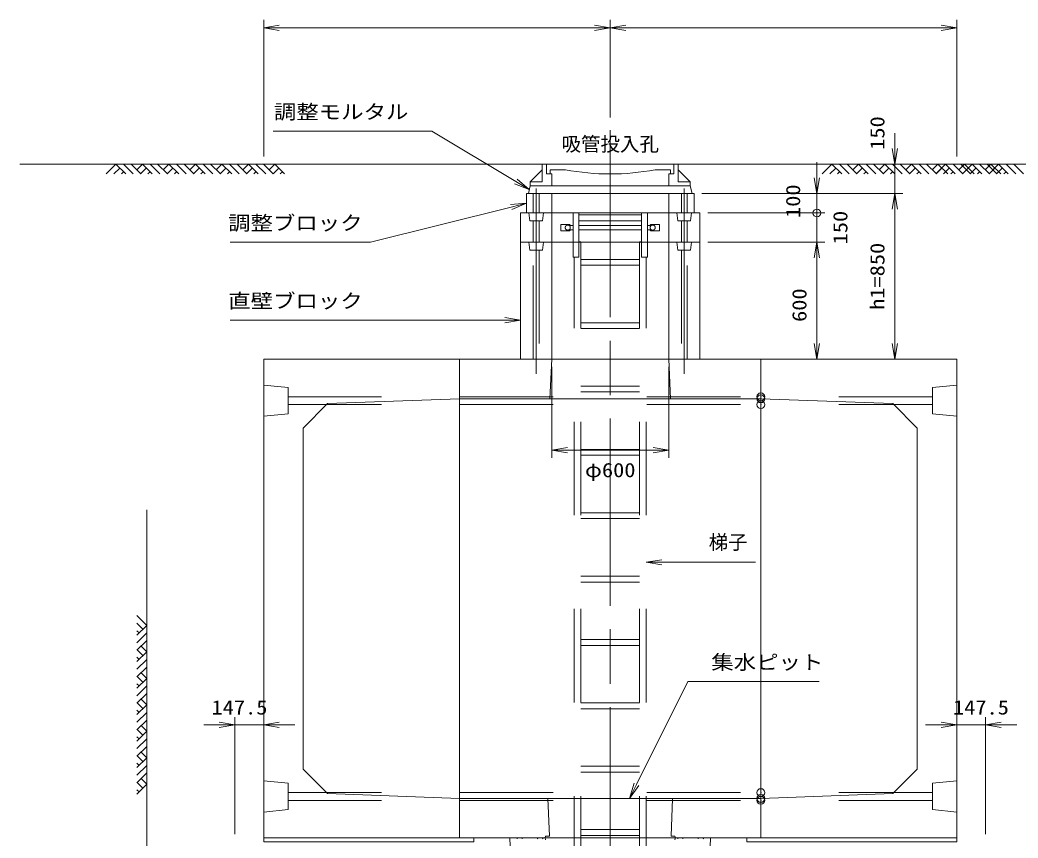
# Model space of a CAD drawing. Units: millimetres at full size. Extents: x 0 to 33600, y 55520 to 79280.
# Drawn here: x 19545 to 24664, y 71074 to 75270 of the extents above; entities that cross this region are included whole.
import ezdxf
from ezdxf.enums import TextEntityAlignment as Align

# ---------------------------------------------------------------- set-up
doc = ezdxf.new("R2010")
doc.units = ezdxf.units.MM
doc.header["$LTSCALE"] = 80.0044
doc.header["$PDMODE"] = 32
doc.header["$PDSIZE"] = 40
doc.linetypes.add('CHAIN', pattern=[18.5, 12, -1.5, 3.5, -1.5])
doc.linetypes.add('DASHED_SPACED', pattern=[12, 6, -6])
for name, color, linetype, lineweight in [('0_2', 4, 'Continuous', 13), ('FRP', 4, 'DASHED_SPACED', 13), ('寸法', 6, 'Continuous', 13), ('文字', 2, 'Continuous', 13), ('ﾊｯﾁﾝｸﾞ', 4, 'Continuous', 9)]:
    doc.layers.add(name, color=color, linetype=linetype, lineweight=lineweight)
doc.styles.add('ＭＳ ゴシック', font='')
doc.styles.get('ＭＳ ゴシック').set_extended_font_data('MS Gothic')

# ---------------------------------------------------------------- blocks, each defined once
blk = doc.blocks.new('open_arrow')
at = {"color": 0, "linetype": 'Continuous', "lineweight": -2}
blk.add_lwpolyline([(7.5, 1.25), (0, 0), (7.5, -1.25)], dxfattribs=at)
blk = doc.blocks.new('dimension_origin')
at = {"color": 0, "linetype": 'Continuous', "lineweight": -2}
blk.add_circle((0, 0), 1.25, dxfattribs=at)

msp = doc.modelspace()

# ---------------------------------------------------------------- linework, layer by layer
at = {"layer": '0_2', "color": 2, "linetype": 'CHAIN'}
for p, q in [((22572.5, 74705), (22572.5, 70102.51)), ((22192.5, 74405), (22192.5, 73455)), ((22952.5, 74405), (22952.5, 73455))]:
    msp.add_line(p, q, dxfattribs=at)
at = {"layer": '0_2'}
for p, q in [((26500, 74530), (19545, 74530)), ((22162.5, 74440), (22223.5, 74501)), ((22223.5, 74530), (22921.5, 74530)), ((22223.5, 74440), (22223.5, 74530)), ((22245.5, 74480), (22245.5, 74530)), ((22264, 74502), (22342.5, 74502)), ((22264, 74480), (22264, 74502)), ((22802.5, 74502), (22881, 74502)), ((22881, 74480), (22881, 74502)), ((22899.5, 74480), (22899.5, 74530)), ((22921.5, 74440), (22921.5, 74530)), ((22921.5, 74501), (22982.5, 74440)), ((22162.5, 74420), (22162.5, 74440)), ((22162.5, 74440), (22223.5, 74440)), ((22245.5, 74480), (22272.5, 74480)), ((22272.5, 74420), (22272.5, 74480)), ((22872.5, 74480), (22899.5, 74480)), ((22872.5, 74420), (22872.5, 74480)), ((22982.5, 74440), (22921.5, 74440)), ((22982.5, 74420), (22982.5, 74440)), ((22162.5, 74420), (22982.5, 74420)), ((22162.5, 74380), (22982.5, 74380))]:
    msp.add_line(p, q, dxfattribs=at)
at = {"layer": '0_2', "linetype": 'DASHED_SPACED'}
for p, q in [((20920, 73337), (21800, 73337)), ((21800, 73337), (23345, 73337)), ((24225, 73337), (23345, 73337)), ((20920, 73297), (21800, 73297)), ((21800, 73297), (23345, 73297)), ((24225, 73297), (23345, 73297)), ((20920, 71307), (21800, 71307)), ((20920, 71267), (21800, 71267)), ((21800, 71307), (23345, 71307)), ((21800, 71267), (23345, 71267)), ((24225, 71307), (23345, 71307)), ((24225, 71267), (23345, 71267))]:
    msp.add_line(p, q, dxfattribs=at)
at = {"layer": '0_2', "color": 3}
for p, q in [((21800, 73327), (23345, 73327)), ((21800, 71277), (23345, 71277))]:
    msp.add_line(p, q, dxfattribs=at)
at = {"layer": '0_2'}
msp.add_lwpolyline([(22162.5, 74420), (22982.5, 74420), (22992.5, 74380), (22152.5, 74380)], close=True, dxfattribs=at)
at = {"layer": '0_2', "color": 3}
for points in [[(22142.5, 74280), (23002.5, 74280), (23002.5, 74380), (22142.5, 74380)], [(22272.5, 74130), (22872.5, 74130), (22872.5, 74380), (22272.5, 74380)], [(22272.5, 74280), (22872.5, 74280), (22872.5, 74380), (22272.5, 74380)], [(22112.5, 74130), (23032.5, 74130), (23032.5, 74280), (22112.5, 74280)], [(22112.5, 73530), (23032.5, 73530), (23032.5, 74130), (22112.5, 74130)], [(22272.5, 73530), (22872.5, 73530), (22872.5, 74130), (22272.5, 74130)], [(21800, 73530), (20795, 73530), (20795, 71074), (21800, 71074)], [(21800, 71074), (23345, 71074), (23345, 73530), (21800, 73530)], [(22262.5, 73327), (22882.5, 73327), (22872.5, 73530), (22272.5, 73530)], [(23345, 73530), (24350, 73530), (24350, 71074), (23345, 71074)], [(22884.74, 71083), (22904.02, 71083), (22907.02, 71074), (22237.98, 71074), (22240.98, 71083), (22260.26, 71083), (22252.5, 71277), (22892.5, 71277)]]:
    msp.add_lwpolyline(points, close=True, dxfattribs=at)
at = {"layer": '0_2', "linetype": 'DASHED_SPACED'}
for points in [[(22207.5, 74280), (22177.5, 74280), (22177.5, 74380), (22207.5, 74380)], [(22937.5, 74280), (22967.5, 74280), (22967.5, 74380), (22937.5, 74380)], [(22225, 74240), (22160, 74240), (22155, 74280), (22230, 74280)], [(22920, 74240), (22985, 74240), (22990, 74280), (22915, 74280)], [(22207.5, 74130), (22177.5, 74130), (22177.5, 74240), (22207.5, 74240)], [(22937.5, 74130), (22967.5, 74130), (22967.5, 74240), (22937.5, 74240)], [(22225, 74090), (22160, 74090), (22155, 74130), (22230, 74130)], [(22920, 74090), (22985, 74090), (22990, 74130), (22915, 74130)], [(22207.5, 73530), (22177.5, 73530), (22177.5, 74090), (22207.5, 74090)], [(22937.5, 73530), (22967.5, 73530), (22967.5, 74090), (22937.5, 74090)], [(20795, 73237), (20920, 73249.5), (20920, 73384.5), (20795, 73397)], [(24350, 73237), (24225, 73249.5), (24225, 73384.5), (24350, 73397)], [(20795, 71367), (20920, 71354.5), (20920, 71219.5), (20795, 71207)], [(24350, 71367), (24225, 71354.5), (24225, 71219.5), (24350, 71207)]]:
    msp.add_lwpolyline(points, close=True, dxfattribs=at)
at = {"layer": '0_2', "color": 3}
for points in [[(22272.5, 74380), (22872.5, 74380), (22272.5, 74380)], [(21800, 73327), (21123, 73302), (20998, 73177), (20998, 71427), (21123, 71302), (21800, 71277)], [(23345, 73327), (24022, 73302), (24147, 73177), (24147, 71427), (24022, 71302), (23345, 71277)], [(22095.62, 71069.5), (22093.12, 71074), (22057.46, 71074), (22077.46, 70571)], [(22200.62, 71069.5), (22198.12, 71074), (22123.12, 71074), (22120.62, 71069.5)], [(22240.98, 71065), (22237.98, 71074), (22228.12, 71074), (22225.62, 71069.5)], [(22919.38, 71069.5), (22916.88, 71074), (22907.02, 71074), (22904.02, 71065)], [(23024.38, 71069.5), (23021.88, 71074), (22946.88, 71074), (22944.38, 71069.5)], [(23067.54, 70571), (23087.54, 71074), (23051.88, 71074), (23049.38, 71069.5)]]:
    msp.add_lwpolyline(points, dxfattribs=at)
at = {"layer": '0_2'}
msp.add_lwpolyline([(20647.5, 70754), (20195, 70754), (20195, 72757)], dxfattribs=at)
at = {"layer": '0_2', "color": 7}
for points in [[(20795, 71074), (21872.5, 71074), (21872.5, 71054), (20795, 71054)], [(23272.5, 71054), (24350.5, 71054), (24350.5, 71074), (23272.5, 71074)]]:
    msp.add_lwpolyline(points, close=True, dxfattribs=at)
at = {"layer": '0_2'}
msp.add_arc((22572.5, 75693.27), 1213.27, 259.07231, 280.92769, dxfattribs=at)
for p in [(23345, 73337), (23345, 73337), (23345, 73297), (23345, 73297), (23345, 71307), (23345, 71307), (23345, 71267), (23345, 71267)]:
    msp.add_point(p, dxfattribs=at)
at = {"layer": '0_2', "color": 3}
for p in [(23345, 73327), (23345, 73327), (23345, 71277), (23345, 71277)]:
    msp.add_point(p, dxfattribs=at)
at = {"layer": 'FRP'}
for p, q in [((22381.86, 74052.55), (22381.86, 74280)), ((22381.86, 74280), (22411.86, 74280)), ((22411.86, 74052.55), (22411.86, 74280)), ((22733.14, 74052.55), (22733.14, 74280)), ((22733.14, 74280), (22763.14, 74280)), ((22763.14, 74052.55), (22763.14, 74280)), ((22411.86, 74270), (22733.14, 74270)), ((22411.86, 74240), (22733.14, 74240)), ((22319.5, 74221.5), (22364.3, 74221.5)), ((22319.5, 74188.5), (22319.5, 74221.5)), ((22319.5, 74188.5), (22363.79, 74188.5)), ((22363.79, 74188.5), (22368.5, 74194)), ((22364.3, 74221.5), (22368.5, 74216)), ((22368.5, 74216), (22381.86, 74216)), ((22368.5, 74194), (22381.86, 74194)), ((22411.86, 74216), (22733.14, 74216)), ((22411.86, 74194), (22733.14, 74194)), ((22763.14, 74216), (22776.5, 74216)), ((22763.14, 74194), (22776.5, 74194)), ((22776.5, 74216), (22780.7, 74221.5)), ((22776.5, 74194), (22781.2, 74188.5)), ((22780.7, 74221.5), (22825.5, 74221.5)), ((22781.2, 74188.5), (22825.5, 74188.5)), ((22825.5, 74188.5), (22825.5, 74221.5)), ((22825.5, 74188.5), (22825.5, 74221.5)), ((22411.86, 74132.55), (22422.5, 74132.55)), ((22422.5, 70809), (22422.5, 74132.55)), ((22722.5, 70809), (22722.5, 74132.55)), ((22722.5, 74132.55), (22733.14, 74132.55)), ((22381.86, 74052.55), (22411.86, 74052.55)), ((22387.5, 70809), (22387.5, 74052.55)), ((22422.5, 74042), (22722.5, 74042)), ((22733.14, 74052.55), (22763.14, 74052.55)), ((22757.5, 70809), (22757.5, 74052.55)), ((22422.5, 74012), (22722.5, 74012)), ((22422.5, 73717), (22722.5, 73717)), ((22422.5, 73687), (22722.5, 73687)), ((22422.5, 73392), (22722.5, 73392)), ((22422.5, 73362), (22722.5, 73362)), ((22422.5, 73067), (22722.5, 73067)), ((22422.5, 73037), (22722.5, 73037)), ((22422.5, 72742), (22722.5, 72742)), ((22422.5, 72712), (22722.5, 72712)), ((22422.5, 72417), (22722.5, 72417)), ((22422.5, 72387), (22722.5, 72387)), ((22422.5, 72092), (22722.5, 72092)), ((22422.5, 72062), (22722.5, 72062)), ((22422.5, 71767), (22722.5, 71767)), ((22422.5, 71737), (22722.5, 71737)), ((22422.5, 71442), (22722.5, 71442)), ((22422.5, 71412), (22722.5, 71412)), ((22422.5, 71117), (22722.5, 71117)), ((22422.5, 71087), (22722.5, 71087))]:
    msp.add_line(p, q, dxfattribs=at)
for centre in [(22354.68, 74205), (22790.32, 74205)]:
    msp.add_circle(centre, 13, dxfattribs=at)
at = {"layer": '寸法'}
for p, q in [((20795, 74570), (20795, 75270)), ((22572.5, 74770), (22572.5, 75270)), ((22572.5, 74770), (22572.5, 75270)), ((24350, 74570), (24350, 75270)), ((20795, 75230), (22572.5, 75230)), ((24350, 75230), (22572.5, 75230)), ((24032.5, 74220), (24032.5, 74690)), ((23632.5, 74200), (23632.5, 74540)), ((23072.5, 74530), (24072.5, 74530)), ((23042.5, 74380), (23672.5, 74380)), ((23072.5, 74380), (24072.5, 74380)), ((23072.5, 74380), (24072.5, 74380)), ((23632.5, 74360), (23632.5, 73970)), ((24032.5, 73530), (24032.5, 74380)), ((23072.5, 74280), (23672.5, 74280)), ((23072.5, 74280), (23672.5, 74280)), ((23072.5, 74130), (23672.5, 74130)), ((23072.5, 74130), (23672.5, 74130)), ((23632.5, 74130), (23632.5, 73530)), ((23072.5, 73530), (24072.5, 73530)), ((23072.5, 73530), (23672.5, 73530)), ((22272.5, 73490), (22272.5, 73023.47)), ((22872.5, 73490), (22872.5, 73023.47)), ((22272.5, 73063.47), (22872.5, 73063.47)), ((20647.5, 71094), (20647.5, 71694)), ((20795, 71114), (20795, 71694)), ((24350, 71114), (24350, 71694)), ((24497.5, 71094), (24497.5, 71694)), ((20955, 71654), (20487.5, 71654)), ((24190, 71654), (24657.5, 71654))]:
    msp.add_line(p, q, dxfattribs=at)
for points in [[(22157.5, 74400), (22088.9, 74441.16), (21657.5, 74700), (20844.17, 74700)], [(22142.5, 74330), (22064.89, 74310.6), (21342.5, 74130), (20622.5, 74130)], [(22112.5, 73730), (22032.5, 73730), (21343.17, 73730), (20623.17, 73730)], [(22757.5, 72488), (22837.5, 72488), (23317.65, 72488)], [(22670.83, 71277), (22706.61, 71348.55), (22970.83, 71877), (23644.17, 71877)]]:
    msp.add_lwpolyline(points, dxfattribs=at)
at = {"layer": 'ﾊｯﾁﾝｸﾞ'}
for p, q in [((19987.35, 74480), (20037.35, 74530)), ((20026.24, 74480), (20056.8, 74510.56)), ((20037.35, 74530), (20087.35, 74480)), ((20065.13, 74480), (20076.24, 74491.11)), ((20076.24, 74530), (20126.24, 74480)), ((20115.13, 74530), (20165.13, 74480)), ((20144.18, 74500.95), (20173.24, 74530)), ((20163.63, 74481.5), (20192.68, 74510.56)), ((20173.24, 74530), (20223.24, 74480)), ((20201.02, 74480), (20212.13, 74491.11)), ((20212.13, 74530), (20262.13, 74480)), ((20251.02, 74530), (20301.02, 74480)), ((20280.07, 74500.95), (20309.12, 74530)), ((20299.51, 74481.5), (20328.56, 74510.56)), ((20309.12, 74530), (20359.12, 74480)), ((20336.9, 74480), (20348.01, 74491.11)), ((20348.01, 74530), (20398.01, 74480)), ((20386.9, 74530), (20436.9, 74480)), ((20415.95, 74500.95), (20445, 74530)), ((20435.39, 74481.5), (20464.44, 74510.56)), ((20445, 74530), (20495, 74480)), ((20472.78, 74480), (20483.89, 74491.11)), ((20483.89, 74530), (20533.89, 74480)), ((20522.78, 74530), (20572.78, 74480)), ((20551.83, 74500.95), (20580.88, 74530)), ((20571.28, 74481.5), (20600.33, 74510.56)), ((20580.88, 74530), (20630.88, 74480)), ((20608.66, 74480), (20619.77, 74491.11)), ((20619.77, 74530), (20669.77, 74480)), ((20658.66, 74530), (20708.66, 74480)), ((20687.71, 74500.95), (20716.76, 74530)), ((20707.16, 74481.5), (20736.21, 74510.56)), ((20716.76, 74530), (20766.76, 74480)), ((20744.54, 74480), (20755.65, 74491.11)), ((20755.65, 74530), (20805.65, 74480)), ((20794.54, 74530), (20844.54, 74480)), ((20823.59, 74500.95), (20852.65, 74530)), ((20843.04, 74481.5), (20872.09, 74510.56)), ((20852.65, 74530), (20902.65, 74480)), ((20880.43, 74480), (20891.54, 74491.11)), ((23659.85, 74480), (23709.85, 74530)), ((23698.74, 74480), (23729.3, 74510.56)), ((23709.85, 74530), (23759.85, 74480)), ((23737.63, 74480), (23748.74, 74491.11)), ((23748.74, 74530), (23798.74, 74480)), ((23787.63, 74530), (23837.63, 74480)), ((23816.68, 74500.95), (23845.74, 74530)), ((23836.13, 74481.5), (23865.18, 74510.56)), ((23845.74, 74530), (23895.74, 74480)), ((23873.52, 74480), (23884.63, 74491.11)), ((23884.63, 74530), (23934.63, 74480)), ((23923.52, 74530), (23973.52, 74480)), ((23952.57, 74500.95), (23981.62, 74530)), ((23972.01, 74481.5), (24001.06, 74510.56)), ((23981.62, 74530), (24031.62, 74480)), ((24009.4, 74480), (24020.51, 74491.11)), ((24020.51, 74530), (24070.51, 74480)), ((24059.4, 74530), (24109.4, 74480)), ((24088.45, 74500.95), (24117.5, 74530)), ((24107.89, 74481.5), (24136.94, 74510.56)), ((24117.5, 74530), (24167.5, 74480)), ((24145.28, 74480), (24156.39, 74491.11)), ((24156.39, 74530), (24206.39, 74480)), ((24195.28, 74530), (24245.28, 74480)), ((24224.33, 74500.95), (24253.38, 74530)), ((24242.35, 74480), (24292.35, 74530)), ((24243.78, 74481.5), (24272.83, 74510.56)), ((24253.38, 74530), (24303.38, 74480)), ((24281.16, 74480), (24292.27, 74491.11)), ((24281.24, 74480), (24311.8, 74510.56)), ((24292.27, 74530), (24342.27, 74480)), ((24292.35, 74530), (24342.35, 74480)), ((24320.13, 74480), (24331.24, 74491.11)), ((24331.16, 74530), (24381.16, 74480)), ((24331.24, 74530), (24381.24, 74480)), ((24360.21, 74500.95), (24389.26, 74530)), ((24370.13, 74530), (24420.13, 74480)), ((24379.66, 74481.5), (24408.71, 74510.56)), ((24389.26, 74530), (24439.26, 74480)), ((24399.18, 74500.95), (24428.24, 74530)), ((24417.04, 74480), (24428.15, 74491.11)), ((24418.63, 74481.5), (24447.68, 74510.56)), ((24428.15, 74530), (24478.15, 74480)), ((24428.24, 74530), (24478.24, 74480)), ((24456.02, 74480), (24467.13, 74491.11)), ((24467.04, 74530), (24517.04, 74480)), ((24467.13, 74530), (24517.13, 74480)), ((24496.09, 74500.95), (24525.15, 74530)), ((24506.02, 74530), (24556.02, 74480)), ((24515.54, 74481.5), (24544.59, 74510.56)), ((24525.15, 74530), (24575.15, 74480)), ((24535.07, 74500.95), (24564.12, 74530)), ((24552.93, 74480), (24564.04, 74491.11)), ((24554.51, 74481.5), (24583.56, 74510.56)), ((24564.12, 74530), (24614.12, 74480)), ((24591.9, 74480), (24603.01, 74491.11)), ((24603.01, 74530), (24653.01, 74480)), ((24641.9, 74530), (24691.9, 74480)), ((20145, 72214.65), (20195, 72164.65)), ((20145, 72175.76), (20175.56, 72145.2)), ((20195, 72164.65), (20145, 72114.65)), ((20145, 72136.87), (20156.11, 72125.76)), ((20195, 72125.76), (20145, 72075.76)), ((20195, 72086.87), (20145, 72036.87)), ((20195, 72028.76), (20145, 71978.76)), ((20146.5, 72038.37), (20175.56, 72009.32)), ((20165.95, 72057.82), (20195, 72028.76)), ((20145, 72000.98), (20156.11, 71989.87)), ((20195, 71989.87), (20145, 71939.87)), ((20195, 71950.98), (20145, 71900.98)), ((20195, 71892.88), (20145, 71842.88)), ((20146.5, 71902.49), (20175.56, 71873.44)), ((20165.95, 71921.93), (20195, 71892.88)), ((20145, 71865.1), (20156.11, 71853.99)), ((20195, 71853.99), (20145, 71803.99)), ((20195, 71815.1), (20145, 71765.1)), ((20165.95, 71786.05), (20195, 71757)), ((20195, 71757), (20145, 71707)), ((20145, 71729.22), (20156.11, 71718.11)), ((20146.5, 71766.61), (20175.56, 71737.56)), ((20195, 71718.11), (20145, 71668.11)), ((20195, 71679.22), (20145, 71629.22)), ((20195, 71621.12), (20145, 71571.12)), ((20146.5, 71630.72), (20175.56, 71601.67)), ((20165.95, 71650.17), (20195, 71621.12)), ((20145, 71593.34), (20156.11, 71582.23)), ((20195, 71582.23), (20145, 71532.23)), ((20195, 71543.34), (20145, 71493.34)), ((20195, 71485.24), (20145, 71435.24)), ((20146.5, 71494.84), (20175.56, 71465.79)), ((20165.95, 71514.29), (20195, 71485.24)), ((20145, 71457.46), (20156.11, 71446.35)), ((20195, 71446.35), (20145, 71396.35)), ((20195, 71407.46), (20145, 71357.46)), ((20165.95, 71378.41), (20195, 71349.35)), ((20195, 71349.35), (20145, 71299.35)), ((20145, 71321.57), (20156.11, 71310.46)), ((20146.5, 71358.96), (20175.56, 71329.91))]:
    msp.add_line(p, q, dxfattribs=at)

# ---------------------------------------------------------------- block references
at = {"layer": '寸法', "xscale": 10.7, "yscale": 10.7}
for p in [(20795, 75230), (22572.5, 75230), (22272.5, 73063.47), (22757.5, 72488), (20795, 71654), (24497.5, 71654)]:
    msp.add_blockref('open_arrow', p, dxfattribs=at)
at = {"layer": '寸法'}
for name, p, xscale, yscale, rotation in [('open_arrow', (22572.5, 75230), 10.7, 10.7, 180), ('open_arrow', (24350, 75230), 10.7, 10.7, 180), ('open_arrow', (24032.5, 74530), 10.7, 10.7, 90), ('open_arrow', (22157.5, 74400), 10.7, 10.7, 149), ('open_arrow', (23632.5, 74380), 10.7, 10.7, 90), ('open_arrow', (22142.5, 74330), 10.7, 10.7, 194), ('open_arrow', (24032.5, 74380), 10.7, 10.7, 270), ('open_arrow', (24032.5, 74380), 10.7, 10.7, 270), ('dimension_origin', (23632.5, 74280), 16, 16, 90), ('dimension_origin', (23632.5, 74280), 16, 16, 270), ('open_arrow', (23632.5, 74130), 10.7, 10.7, 270), ('open_arrow', (23632.5, 74130), 10.7, 10.7, 270), ('open_arrow', (22112.5, 73730), 10.7, 10.7, 180), ('open_arrow', (23632.5, 73530), 10.7, 10.7, 90), ('open_arrow', (24032.5, 73530), 10.7, 10.7, 90), ('open_arrow', (22872.5, 73063.47), 10.7, 10.7, 180), ('open_arrow', (20647.5, 71654), 10.7, 10.7, 180), ('open_arrow', (24350, 71654), 10.7, 10.7, 180), ('open_arrow', (22670.83, 71277), 10.7, 10.7, 63.4)]:
    msp.add_blockref(name, p, dxfattribs=dict(at, xscale=xscale, yscale=yscale, rotation=rotation))

# ---------------------------------------------------------------- texts
at = {"layer": '寸法', "style": 'ＭＳ ゴシック', "width": 1.15}
for s, p in [('調整モルタル', (21537.5, 74740)), ('調整ブロック', (21302.5, 74170)), ('直壁ブロック', (21303.17, 73770))]:
    msp.add_text(s, height=73.31, dxfattribs=at).set_placement(p, align=Align.BOTTOM_RIGHT)
for s, p in [('150', (23942.5, 74690)), ('100', (23510.09, 74340.42)), ('150', (23752.44, 74205)), ('h1=850', (23942.5, 73955)), ('600', (23542.5, 73807.11))]:
    msp.add_text(s, height=73.31, rotation=90, dxfattribs=at).set_placement(p, align=Align.MIDDLE_CENTER)
for s, p in [('φ600', (22572.5, 72961.29)), ('147.5', (20671, 71744)), ('147.5', (24474, 71744))]:
    msp.add_text(s, height=73.31, dxfattribs=at).set_placement(p, align=Align.MIDDLE_CENTER)
at = {"layer": '寸法', "color": 3, "style": 'ＭＳ ゴシック'}
msp.add_text('梯子', height=73.31, dxfattribs=at).set_placement((23077.5, 72628), align=Align.TOP_LEFT)
at = {"layer": '寸法', "style": 'ＭＳ ゴシック', "width": 1.15}
msp.add_text('集水ピット', height=73.31, dxfattribs=at).set_placement((23090.83, 71917), align=Align.BOTTOM_LEFT)
at = {"layer": '文字', "style": 'ＭＳ ゴシック'}
msp.add_text('吸管投入孔', height=73.31, dxfattribs=at).set_placement((22572.5, 74670), align=Align.TOP_CENTER)

doc.saveas('drawing.dxf')
